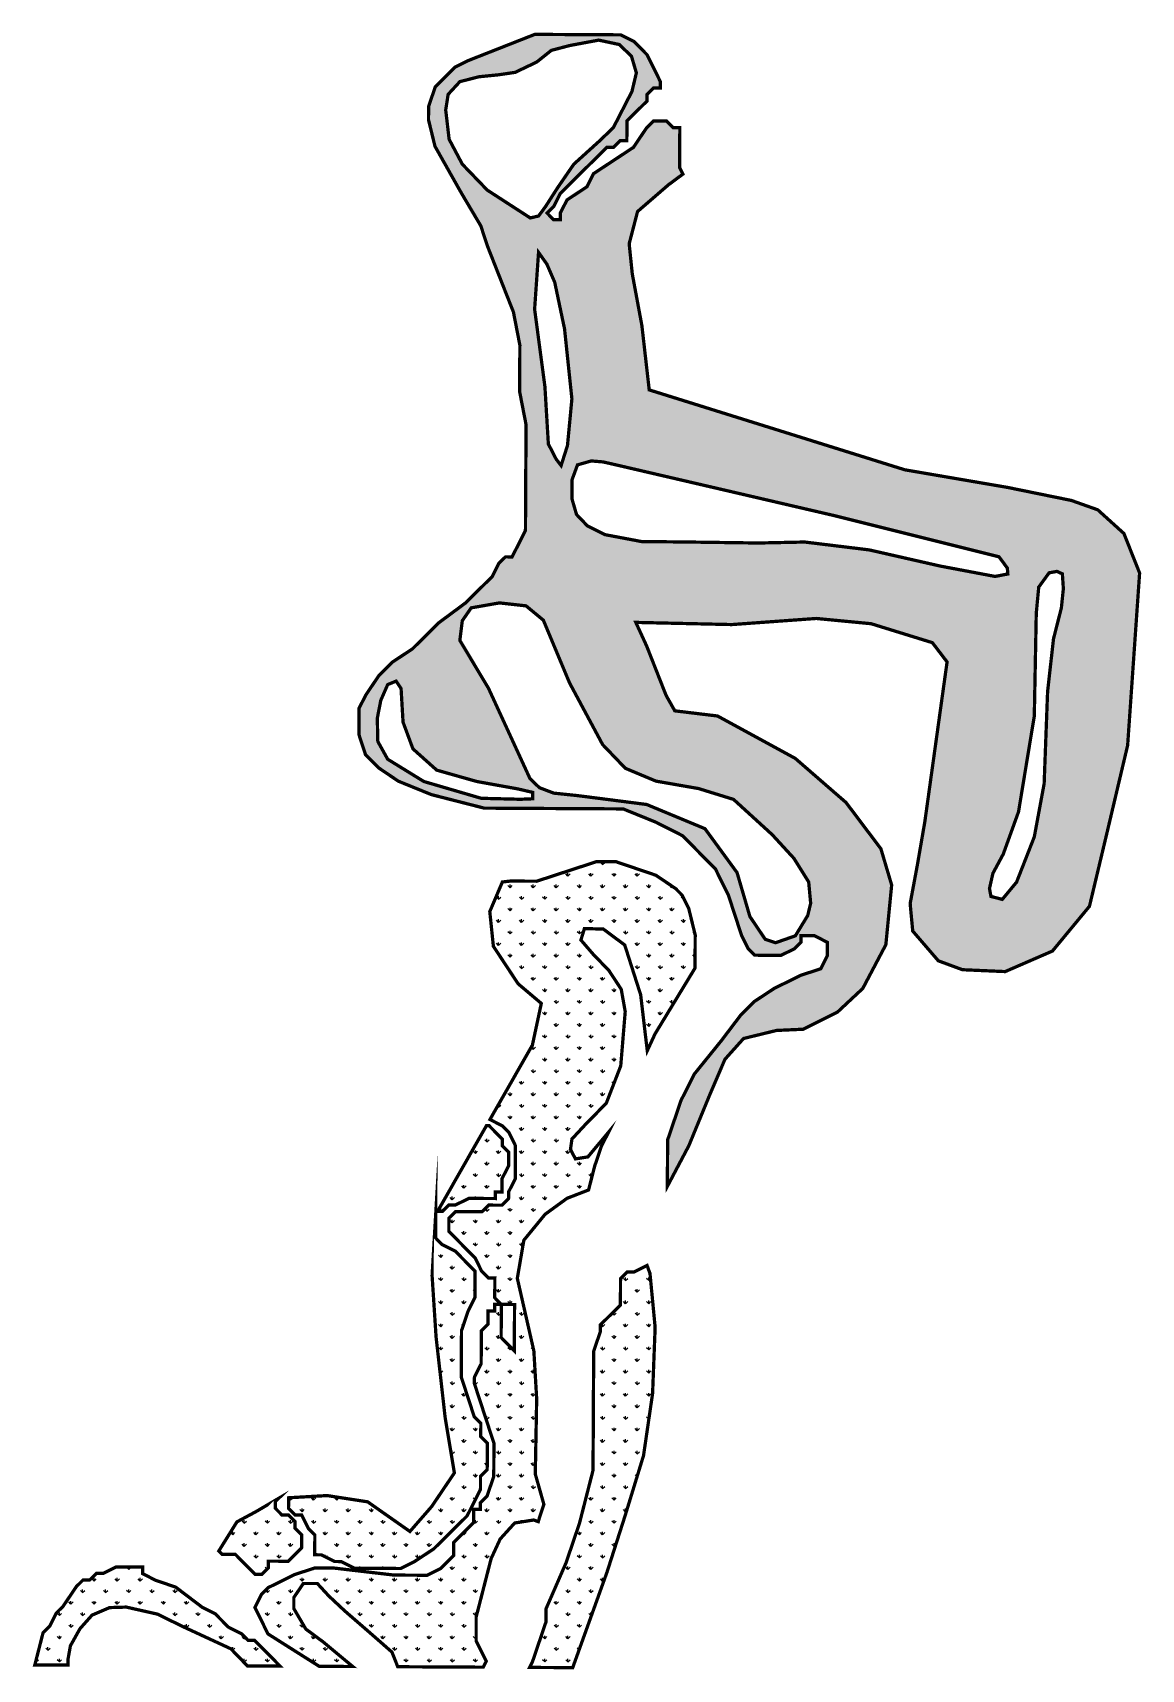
# Model space of a CAD drawing. Header units: metres. Extents: x 319750 to 415268, y 1725605 to 1842937.
# Drawn here: x 337457 to 338136, y 1783375 to 1784377 of the extents above; entities that cross this region are included whole.
import ezdxf

# ---------------------------------------------------------------- set-up
doc = ezdxf.new("R2010")
doc.units = ezdxf.units.M
doc.header["$MEASUREMENT"] = 0
doc.layers.add('MANGROOVES BUFFER ZONE', color=120, linetype='Continuous')
pattern_1 = [(90, (0, 0), (-7.071067809999999, 7.071067809999999), [1.875, -12.26713563]), (45, (0, 0), (-7.071067811865476, 7.071067811865476), [1.875, -8.125]), (135, (0, 0), (-7.071067811865476, -7.071067811865475), [1.875, -8.125])]

msp = doc.modelspace()

# ---------------------------------------------------------------- hatches: boundary and pattern name
at = {"layer": 'MANGROOVES BUFFER ZONE'}
h = msp.add_hatch(dxfattribs=at)
h.set_pattern_fill('GRASS', color=256, scale=10)
h.set_pattern_definition(pattern_1)
h.paths.add_polyline_path([(337991.177976277, 1784109.334486918), (337834.7036391968, 1784158.253719086), (337830.2098549163, 1784197.645326266), (337824.34454193, 1784229.198845702), (337822.4333878053, 1784247.652599259), (337827.5760169071, 1784267.408642676), (337846.4573751432, 1784283.735327113), (337855.3043839476, 1784290.290214889), (337853.3029786103, 1784294.34971726), (337853.4374239779, 1784318.639520006), (337849.3897138482, 1784318.6619243), (337845.3644956124, 1784322.732628584), (337837.2691596856, 1784322.777436705), (337833.1991263272, 1784318.751540074), (337825.0365677166, 1784306.651446822), (337800.6610140236, 1784290.592668887), (337796.5684887714, 1784282.518472266), (337784.380711925, 1784274.489083298), (337780.2882710053, 1784266.41488621), (337780.2658634441, 1784262.366585752), (337776.2181533144, 1784262.388990046), (337772.1929350785, 1784266.459694331), (337776.2629684369, 1784270.485590961), (337780.3554936891, 1784278.559787583), (337784.4255270475, 1784282.585684214), (337808.8459801956, 1784306.741062597), (337812.8936059927, 1784306.71865877), (337816.9636393511, 1784310.744555401), (337821.0113494807, 1784310.722151107), (337821.0785721645, 1784322.86705248), (337829.2186388813, 1784330.918845741), (337833.2887565723, 1784334.944741905), (337833.3111641335, 1784338.993042363), (337837.381197492, 1784343.018938993), (337841.4289076216, 1784342.9965347), (337841.4513151829, 1784347.044835157), (337837.4484201758, 1784355.163840366), (337833.4456095012, 1784363.282845109), (337825.3950886969, 1784371.424254145), (337817.3221603314, 1784375.517362723), (337764.702603306, 1784375.808614808), (337724.1363777596, 1784359.839453114), (337716.0186342715, 1784355.835960777), (337707.8785675547, 1784347.784167516), (337703.8084498637, 1784343.758271352), (337699.6936013828, 1784331.635773806), (337699.6487862603, 1784323.539172891), (337703.6067818123, 1784307.323567234), (337719.640600737, 1784278.895847788), (337731.6715246546, 1784258.587133552), (337735.6519277679, 1784246.419828353), (337751.6185240088, 1784205.847207535), (337755.5541119995, 1784185.58330142), (337755.3972590706, 1784157.245198216), (337759.3329313939, 1784136.981291634), (337758.9744099468, 1784072.208399979), (337750.789443775, 1784056.060006269), (337746.7418179778, 1784056.082410097), (337742.6717002869, 1784052.056513933), (337738.5792593672, 1784043.982316844), (337722.2989572685, 1784027.878731255), (337706.0411470637, 1784015.823445657), (337689.760844965, 1783999.719860068), (337677.5730681185, 1783991.690471101), (337669.4329170692, 1783983.638678306), (337661.2703584586, 1783971.538585054), (337657.177917539, 1783963.464387966), (337657.0882872939, 1783947.271186135), (337661.0686904072, 1783935.103880935), (337669.1192112115, 1783926.962471899), (337681.2173578128, 1783918.798659036), (337701.4108403409, 1783910.590038053), (337717.5791046333, 1783906.452121353), (337733.7472845931, 1783902.314205121), (337818.7481853255, 1783901.843720553), (337838.9416678537, 1783893.635099569), (337855.0874402522, 1783885.448882879), (337867.1631792923, 1783873.236769559), (337875.2137000966, 1783865.095360523), (337883.2194057783, 1783848.857350571), (337887.1998088916, 1783836.690045371), (337891.1802958706, 1783824.522655372), (337895.1831065452, 1783816.40365063), (337899.2084091136, 1783812.332945878), (337915.3989966346, 1783812.243330104), (337923.5167401228, 1783816.246822441), (337927.5867734811, 1783820.272719071), (337927.6091810424, 1783824.321019529), (337935.7045169692, 1783824.276211408), (337943.7774453347, 1783820.18310283), (337943.7326302122, 1783812.086501914), (337939.6401892925, 1783804.012304826), (337927.4747356748, 1783800.031216783), (337919.3570765193, 1783796.027723979), (337911.2393330312, 1783792.024231642), (337899.0515561847, 1783783.994842675), (337890.9114051354, 1783775.94304988), (337878.6788131664, 1783759.817059998), (337862.3761035064, 1783739.665173951), (337854.1911373346, 1783723.516780241), (337850.0762888537, 1783711.394282695), (337845.9613560401, 1783699.271785616), (337845.8041090881, 1783670.862495557), (337858.940410967, 1783695.730018481), (337871.4828937012, 1783726.259494593), (337881.0441225371, 1783748.631810954), (337892.4394859837, 1783761.353209906), (337912.599896295, 1783766.271574573), (337928.9622633026, 1783767.019327614), (337949.992823377, 1783777.591578233), (337965.3819991176, 1783791.967546379), (337979.5010003523, 1783818.7442401), (337983.0587710917, 1783855.275555885), (337976.4704113342, 1783877.44381872), (337955.1515899615, 1783905.729595693), (337924.0945986066, 1783932.727940995), (337876.5197236361, 1783958.690762836), (337850.3640792854, 1783961.853507884), (337845.0473476436, 1783971.27219502), (337833.134905905, 1784001.517888582), (337826.5038576906, 1784015.97376821), (337885.218267397, 1784014.642790084), (337936.9140848601, 1784018.380649743), (337970.4516640457, 1784015.177009342), (338007.9693866571, 1784003.568142488), (338016.9640200306, 1783991.781774332), (338003.3710797407, 1783894.11057456), (337998.8641910655, 1783867.979725727), (337994.3685122231, 1783843.8608322), (337995.9534439718, 1783827.085523553), (338011.6237434829, 1783808.890954578), (338026.3579172234, 1783803.444104314), (338052.5246976587, 1783802.29327907), (338081.451888081, 1783814.87573859), (338104.085462264, 1783842.247552264), (338114.3911365563, 1783885.448146753), (338127.4480141824, 1783940.705401877), (338134.7805638111, 1784046.168178141), (338125.1834509315, 1784070.365076029), (338109.157232951, 1784084.872994339), (338093.0183168236, 1784090.60157137), (338053.8669609691, 1784098.592250565)])
h.paths.add_polyline_path([(338048.7333410915, 1784056.130689539), (338053.8494376411, 1784049.213288151), (338054.1503671082, 1784045.604228036), (338046.3257575504, 1784044.100416821), (338012.9206652451, 1784050.41630819), (337969.2834537429, 1784060.341259673), (337929.8594025846, 1784065.153375993), (337901.570480731, 1784064.551865974), (337858.8360576301, 1784065.153375993), (337829.945129038, 1784065.454131003), (337807.6750921351, 1784069.664701138), (337796.841040102, 1784075.078327477), (337790.2202223147, 1784081.995728864), (337787.5117093064, 1784091.319170329), (337787.5117093064, 1784103.34940688), (337790.822081249, 1784112.372093335), (337799.2486236431, 1784114.778133412), (337806.4713003646, 1784114.176623393), (337813.0921920539, 1784112.672848345), (337947.6152757743, 1784081.394182679)], flags=16)
h.paths.add_polyline_path([(338073.0532752338, 1784037.563696919), (338079.3826230264, 1784046.298756559), (338084.2000071726, 1784047.17657349), (338087.5154044598, 1784045.670519995), (338088.1182241217, 1784036.634271355), (338086.9125847979, 1784024.887177056), (338082.0902492091, 1784005.911040447), (338078.4734790419, 1783973.681792209), (338076.3633515678, 1783917.264333171), (338070.3353766552, 1783884.733859768), (338059.4849922516, 1783857.022699685), (338050.7444397135, 1783846.480433716), (338043.8122722591, 1783848.28767621), (338042.9080797173, 1783853.107025695), (338045.0178376808, 1783862.444463335), (338051.3472593754, 1783874.191593799), (338060.6906315754, 1783900.095475222), (338070.3406976084, 1783958.647188154), (338071.5462630301, 1784021.5996673)], flags=16)
h.paths.add_polyline_path([(337784.6853963053, 1784124.240813307), (337780.7848419648, 1784111.94678322), (337777.7844155491, 1784115.844880618), (337772.9836593817, 1784125.140365899), (337770.8833608907, 1784160.223350974), (337764.5824654177, 1784207.600366137), (337766.9828065503, 1784242.383464182), (337772.0835314571, 1784235.186971115), (337776.8842876244, 1784224.092344485), (337782.8851404559, 1784195.606186914), (337787.3857800795, 1784152.727007043)], flags=16)
h.paths.add_polyline_path([(337886.3090260834, 1783907.659268419), (337909.9139571327, 1783886.11958956), (337923.2153795291, 1783871.618142113), (337932.2845009303, 1783857.116658501), (337933.4937614584, 1783844.125749112), (337931.6799076173, 1783836.57291416), (337924.1223064496, 1783824.186227227), (337912.0300706793, 1783819.956633868), (337905.6816561376, 1783822.071430547), (337896.3102011288, 1783835.968691704), (337888.4502663536, 1783862.856826084), (337868.8004294156, 1783889.744960463), (337833.1283893196, 1783904.548537221), (337790.8056749764, 1783909.986611659), (337776.2950659541, 1783911.497185882), (337767.5282042584, 1783914.820427474), (337761.759256306, 1783920.348048497), (337736.3656720414, 1783975.63489148), (337718.8319486498, 1784004.939951851), (337720.3434688834, 1784017.024509473), (337725.7849565045, 1784024.879473735), (337743.0163462885, 1784027.900622182), (337759.340883054, 1784026.087918648), (337769.9215246887, 1784017.326602618), (337785.9437278467, 1783978.958133073), (337806.1981580977, 1783941.193922149), (337820.1041738071, 1783926.692438537), (337838.8471577267, 1783918.837474274), (337864.8454092064, 1783914.305751604)], flags=16)
h.paths.add_polyline_path([(337767.0094113165, 1784264.666025275), (337761.9239102482, 1784263.470202236), (337735.599233067, 1784280.510671502), (337720.3428037642, 1784296.355281564), (337712.2659662419, 1784311.601998188), (337710.1719494319, 1784329.539343775), (337711.6676546099, 1784339.105891923), (337718.8470985861, 1784346.878723594), (337730.5137319987, 1784349.868299275), (337742.4795212273, 1784351.064122314), (337752.6504494618, 1784352.558892072), (337765.8127880524, 1784358.836953986), (337774.7871669249, 1784366.011892221), (337786.1546445214, 1784369.001431736), (337803.8041725482, 1784372.289954135), (337816.3682734089, 1784369.599325172), (337823.8468732011, 1784362.424423103), (337826.8382835572, 1784352.259945353), (337824.1460290172, 1784340.899644564), (337812.7785514207, 1784318.776936423), (337804.4024841802, 1784310.705158033), (337788.5478171475, 1784296.355281564), (337778.6760447291, 1784282.00544126), (337771.1974449367, 1784270.346157587)], flags=16)
h.paths.add_polyline_path([(337763.387837511, 1783911.964810014), (337763.387837511, 1783908.031450935), (337755.8188554156, 1783907.728851469), (337731.90087495, 1783908.334014236), (337696.7808098515, 1783918.621311131), (337674.6793437038, 1783932.236876669), (337668.6241728078, 1783943.129300166), (337668.3213957875, 1783957.349992305), (337670.4406871255, 1783968.242451967), (337674.6793437038, 1783977.924622261), (337679.8262574408, 1783980.042565367), (337682.8538798399, 1783975.504079687), (337684.064914019, 1783954.929449731), (337690.120084915, 1783938.59077832), (337704.6524950652, 1783925.580375551), (337729.1760295713, 1783918.621311131), (337754.305044216, 1783914.082789286)], flags=16)
h = msp.add_hatch(dxfattribs=at)
h.set_pattern_fill('GRASS', color=256, scale=10)
h.set_pattern_definition(pattern_1)
h.paths.add_polyline_path([(337817.2754220358, 1783744.600831509), (337820.016673687, 1783777.779396515), (337817.5799727072, 1783791.47694998), (337809.9653929985, 1783803.043793802), (337800.5232875549, 1783812.784299572), (337792.9087078462, 1783821.611618235), (337795.0407842525, 1783828.612598846), (337806.6149661023, 1783828.308191088), (337819.7120491135, 1783818.567721483), (337829.4587052284, 1783788.128681636), (337831.8954062082, 1783767.430111394), (337833.5211810268, 1783753.890431959), (337838.2246254263, 1783764.089400592), (337862.7346244868, 1783804.437981273), (337862.8466622931, 1783824.679483561), (337858.8886672079, 1783840.895173552), (337854.8857722008, 1783849.014178761), (337850.8605539649, 1783853.084883045), (337838.7624073636, 1783861.248695908), (337826.6417688684, 1783865.36420878), (337814.5212147057, 1783869.479721186), (337802.3782529818, 1783869.546933133), (337765.8821451262, 1783857.603667604), (337749.6914732726, 1783857.693283845), (337744.8388003472, 1783857.113864124), (337737.1415670362, 1783839.010071604), (337739.3457471501, 1783817.785501925), (337754.4751801782, 1783794.832139152), (337768.6702695825, 1783782.821597286), (337763.222557375, 1783757.33059293), (337737.241898333, 1783711.768056547), (337744.8147672417, 1783707.928486407), (337748.8399854776, 1783703.857782123), (337752.8427961521, 1783695.73877738), (337752.7307583458, 1783675.497275092), (337748.6383174261, 1783667.423078004), (337748.6159098648, 1783663.374777546), (337744.5458765065, 1783659.348880916), (337736.4505405797, 1783659.393689036), (337732.3804228887, 1783655.367792872), (337716.1898353677, 1783655.457408647), (337712.1197176767, 1783651.431512483), (337712.0749025542, 1783643.334911568), (337716.1002051226, 1783639.264206817), (337720.1254233585, 1783635.193502532), (337724.1507259269, 1783631.122797781), (337728.1759441627, 1783627.052093496), (337732.1787548373, 1783618.933088754), (337736.2040574057, 1783614.862384002), (337740.2516832028, 1783614.839980175), (337740.184460519, 1783602.695078803), (337744.2097630874, 1783598.624374051), (337752.3050146817, 1783598.579566397), (337752.1481617527, 1783570.241463194), (337744.097725281, 1783578.382871763), (337744.2097630874, 1783598.624374051), (337740.1620529577, 1783598.646778345), (337740.1396453964, 1783594.598477887), (337736.0920195993, 1783594.620881714), (337736.0472044768, 1783586.524280799), (337731.9770867858, 1783582.498384635), (337731.8650489795, 1783562.256882347), (337727.7726080598, 1783554.182685259), (337727.7502004986, 1783550.134384801), (337731.7306031451, 1783537.966995268), (337735.7110905909, 1783525.799689602), (337739.6914937042, 1783513.632384402), (337739.5794558979, 1783493.390882114), (337735.4646074169, 1783481.268384568), (337731.394489726, 1783477.242488404), (337731.3720821647, 1783473.194187946), (337727.3244563676, 1783473.216591773), (337727.2796412451, 1783465.119990858), (337719.1394901957, 1783457.068198063), (337715.0694568373, 1783453.042301433), (337715.0246417148, 1783444.945700518), (337706.8844906655, 1783436.893907723), (337698.7667471774, 1783432.890415386), (337678.5284495267, 1783433.002435455), (337642.1219719162, 1783437.252371756), (337629.9789258597, 1783437.31958417), (337617.8135565746, 1783433.33849566), (337601.578153931, 1783425.33151052), (337597.5080362401, 1783421.305614356), (337593.4155953204, 1783413.231417268), (337597.4184059949, 1783405.112412525), (337601.4213010021, 1783396.993407316), (337632.7771872882, 1783377.150653397), (337653.2604354371, 1783377.046721769), (337635.299855529, 1783392.004388645), (337624.575252548, 1783399.966222924), (337617.2211778421, 1783412.521406441), (337617.2211778421, 1783419.258340356), (337623.0431875227, 1783427.832606733), (337631.6228551271, 1783427.832606733), (337638.6704577062, 1783420.17702467), (337648.4758660133, 1783410.990290028), (337664.7160065481, 1783396.903990099), (337677.2791466811, 1783385.879922995), (337680.8233781439, 1783376.906867899), (337733.1711110288, 1783376.641256455), (337735.0263222558, 1783380.301464778), (337728.7919602097, 1783392.59978664), (337728.7919602097, 1783407.298518668), (337737.9844981654, 1783443.126736756), (337743.5000357193, 1783455.069488174), (337752.3861754504, 1783464.868654914), (337764.0300470074, 1783466.706023542), (337766.8269088755, 1783465.681150171), (337767.7786441077, 1783468.944251179), (337770.2547871579, 1783476.238986335), (337764.9974997711, 1783494.794176197), (337765.8350325931, 1783540.930739691), (337764.1138520211, 1783570.171678052), (337753.9847523913, 1783614.607435077), (337758.0008157585, 1783637.923760142), (337771.0050037942, 1783653.786525448), (337784.3917092468, 1783663.533504901), (337797.5969342486, 1783668.665621492), (337801.3475046965, 1783683.32502775), (337805.46243751, 1783695.447524829), (337809.8200750292, 1783704.04488335), (337797.1729345609, 1783688.89735821), (337789.5583548521, 1783687.679799509), (337786.5124786274, 1783693.46322142), (337787.4262045438, 1783699.855422681), (337795.345408826, 1783708.378369751), (337808.4424918372, 1783721.771551623)])
h = msp.add_hatch(dxfattribs=at)
h.set_pattern_fill('GRASS', color=256, scale=10)
h.set_pattern_definition(pattern_1)
h.paths.add_polyline_path([(337748.7727627938, 1783691.71288075), (337744.7475445579, 1783695.783585034), (337744.7699521192, 1783699.831885492), (337740.7446495508, 1783703.902590243), (337736.7194313149, 1783707.973294528), (337735.0832142289, 1783707.982351078), (337723.4140673184, 1783687.518053778), (337705.1851546664, 1783655.518320148), (337708.0944994409, 1783655.502216768), (337712.1645327993, 1783659.528113399), (337716.212242929, 1783659.505709105), (337724.329986417, 1783663.509201442), (337732.4252380112, 1783663.464393788), (337740.520573938, 1783663.419585667), (337740.5429814993, 1783667.467886125), (337744.590691629, 1783667.445481831), (337744.6355067515, 1783675.542082746), (337748.7279476712, 1783683.616279834)])
h = msp.add_hatch(dxfattribs=at)
h.set_pattern_fill('GRASS', color=256, scale=10)
h.set_pattern_definition(pattern_1)
h.paths.add_polyline_path([(337719.1843053183, 1783465.164798979), (337723.2544230092, 1783469.190695143), (337727.3468639289, 1783477.264892231), (337731.4393048486, 1783485.339089319), (337731.484119971, 1783493.435690234), (337735.5542376621, 1783497.461586398), (337735.5990527846, 1783505.558187314), (337735.6438679071, 1783513.654788229), (337731.6185653387, 1783517.72549298), (337731.6633804612, 1783525.822093896), (337727.6381622254, 1783529.89279818), (337723.6577591121, 1783542.06010338), (337719.677272133, 1783554.227493379), (337719.7669023781, 1783570.42069521), (337719.7893099394, 1783574.468995668), (337719.8341250619, 1783582.565596583), (337723.9490578754, 1783594.688093662), (337728.0414987951, 1783602.76229075), (337728.0639063563, 1783606.810591208), (337728.0863139176, 1783610.858891665), (337728.1311290401, 1783618.955492581), (337724.1059108043, 1783623.026196865), (337720.0806082359, 1783627.096901617), (337716.0553900001, 1783631.167605901), (337707.9824616346, 1783635.26071448), (337703.9572433987, 1783639.331418764), (337704.0020585212, 1783647.42801968), (337704.0244660825, 1783651.476320137), (337704.0356698629, 1783653.500470314), (337701.8423579422, 1783616.212364372), (337704.2815282235, 1783578.634576006), (337709.8326578252, 1783529.399920869), (337715.4687834088, 1783495.507922092), (337701.5899303939, 1783474.950856124), (337688.2697335958, 1783459.681421439), (337662.4282695782, 1783477.812979766), (337637.5664851015, 1783481.654111866), (337614.0257382784, 1783480.299466887), (337614.0124139514, 1783477.892204521), (337613.9900063901, 1783473.843904064), (337618.015224626, 1783469.773199779), (337622.0629347557, 1783469.750795485), (337626.0657454302, 1783461.631790743), (337630.0909636661, 1783457.561086458), (337630.0685561048, 1783453.512786001), (337630.0461485435, 1783449.464485543), (337630.0237409823, 1783445.416185085), (337634.071451112, 1783445.393780792), (337642.1443794775, 1783441.300672213), (337646.1920052746, 1783441.278268386), (337654.2649336401, 1783437.185159808), (337662.3602695669, 1783437.140351687), (337666.407895364, 1783437.11794786), (337674.5032312908, 1783437.073139739), (337682.5985672176, 1783437.028331619), (337690.7162263732, 1783441.031824422), (337702.9040875522, 1783449.061212923), (337706.9741209105, 1783453.087109554)])
h = msp.add_hatch(dxfattribs=at)
h.set_pattern_fill('GRASS', color=256, scale=10)
h.set_pattern_definition(pattern_1)
h.paths.add_polyline_path([(337838.3271038832, 1783584.582380448), (337835.1775002542, 1783617.566107052), (337833.39265064, 1783622.421288863), (337825.274907164, 1783618.417796532), (337821.2272813669, 1783618.440200359), (337817.1572480085, 1783614.414303728), (337817.0676177634, 1783598.221101898), (337808.9274667141, 1783590.169309103), (337804.8574333557, 1783586.143412473), (337804.8350257945, 1783582.095112015), (337800.7200929809, 1783569.972614936), (337800.3167564113, 1783497.103122366), (337792.0421599943, 1783464.761526825), (337783.8124630324, 1783440.516531734), (337771.5125640471, 1783412.245640945), (337771.4677489245, 1783404.149040029), (337763.2380519627, 1783379.904044938), (337761.5113913318, 1783376.497458388), (337787.8933558108, 1783376.36359678), (337808.8342135386, 1783434.663435042), (337820.0234589862, 1783469.565774269), (337831.2219196895, 1783506.13299707), (337836.7632809062, 1783544.063530118)])
h = msp.add_hatch(dxfattribs=at)
h.set_pattern_fill('GRASS', color=256, scale=10)
h.set_pattern_definition(pattern_1)
h.paths.add_polyline_path([(337621.9957120719, 1783457.605894112), (337617.9704095034, 1783461.676598864), (337617.9928170647, 1783465.724899321), (337613.9675988289, 1783469.795603606), (337609.9198886992, 1783469.8180079), (337605.8946704633, 1783473.888712184), (337605.9170780246, 1783477.937012642), (337607.9520946823, 1783479.949960936), (337594.0992676792, 1783471.842301953), (337582.4171182814, 1783465.558044848), (337571.3439068756, 1783447.765193373), (337573.3565581599, 1783445.729840997), (337581.4518940866, 1783445.685032876), (337585.4771123225, 1783441.614328592), (337589.5023305583, 1783437.543624307), (337593.5276331267, 1783433.472919556), (337597.5752589239, 1783433.450515729), (337601.6453766148, 1783437.476411893), (337601.6677841761, 1783441.52471235), (337605.7154099732, 1783441.502308523), (337609.7630357703, 1783441.479904696), (337613.8107459, 1783441.457500403), (337617.8807792584, 1783445.483397033), (337621.9508969493, 1783449.509293197), (337621.9733045106, 1783453.557593655)])
h = msp.add_hatch(dxfattribs=at)
h.set_pattern_fill('GRASS', color=256, scale=10)
h.set_pattern_definition(pattern_1)
h.paths.add_polyline_path([(337569.1071799787, 1783409.317541172), (337561.0343359457, 1783413.410649284), (337544.910886776, 1783425.645166898), (337532.7903326133, 1783429.760679304), (337524.7174042478, 1783433.853787882), (337524.7398118091, 1783437.90208834), (337516.6444758823, 1783437.94689646), (337508.5492242881, 1783437.991704114), (337500.4314808, 1783433.988211778), (337496.3837706703, 1783434.010616071), (337492.3137373119, 1783429.984719441), (337488.2661115148, 1783430.007123268), (337484.1959938239, 1783425.981227104), (337476.0334352133, 1783413.881133852), (337471.9634018549, 1783409.855237221), (337467.8709609352, 1783401.781040133), (337463.8008432442, 1783397.755143969), (337459.663587202, 1783381.584345965), (337458.7551294246, 1783378.033638153), (337478.9889462939, 1783377.930972135), (337478.9889462939, 1783381.111531158), (337480.5279581193, 1783389.724531136), (337486.3762030555, 1783400.183145549), (337493.763459817, 1783408.488519009), (337504.5364686921, 1783413.102627431), (337514.6939467393, 1783413.410253948), (337533.7776194711, 1783409.103735877), (337549.4754661872, 1783401.413579284), (337578.7166169662, 1783387.878880533), (337588.866053602, 1783377.373457691), (337608.845844692, 1783377.272080594), (337601.3540783183, 1783384.848505943), (337593.303557514, 1783392.989914979), (337589.2558473843, 1783393.012319273), (337585.2306291485, 1783397.083023558), (337577.157700783, 1783401.176132136), (337573.1324825471, 1783405.246836421)])

# ---------------------------------------------------------------- linework, layer by layer
at = {"layer": 'MANGROOVES BUFFER ZONE', "const_width": 2}
for points in [[(337991.177976277, 1784109.334486918), (337834.7036391968, 1784158.253719086), (337830.2098549163, 1784197.645326266), (337824.34454193, 1784229.198845702), (337822.4333878053, 1784247.652599259), (337827.5760169071, 1784267.408642676), (337846.4573751432, 1784283.735327113), (337855.3043839476, 1784290.290214889), (337853.3029786103, 1784294.34971726), (337853.4374239779, 1784318.639520006), (337849.3897138482, 1784318.6619243), (337845.3644956124, 1784322.732628584), (337837.2691596856, 1784322.777436705), (337833.1991263272, 1784318.751540074), (337825.0365677166, 1784306.651446822), (337800.6610140236, 1784290.592668887), (337796.5684887714, 1784282.518472266), (337784.380711925, 1784274.489083298), (337780.2882710053, 1784266.41488621), (337780.2658634441, 1784262.366585752), (337776.2181533144, 1784262.388990046), (337772.1929350785, 1784266.459694331), (337776.2629684369, 1784270.485590961), (337780.3554936891, 1784278.559787583), (337784.4255270475, 1784282.585684214), (337808.8459801956, 1784306.741062597), (337812.8936059927, 1784306.71865877), (337816.9636393511, 1784310.744555401), (337821.0113494807, 1784310.722151107), (337821.0785721645, 1784322.86705248), (337829.2186388813, 1784330.918845741), (337833.2887565723, 1784334.944741905), (337833.3111641335, 1784338.993042363), (337837.381197492, 1784343.018938993), (337841.4289076216, 1784342.9965347), (337841.4513151829, 1784347.044835157), (337837.4484201758, 1784355.163840366), (337833.4456095012, 1784363.282845109), (337825.3950886969, 1784371.424254145), (337817.3221603314, 1784375.517362723), (337764.702603306, 1784375.808614808), (337724.1363777596, 1784359.839453114), (337716.0186342715, 1784355.835960777), (337707.8785675547, 1784347.784167516), (337703.8084498637, 1784343.758271352), (337699.6936013828, 1784331.635773806), (337699.6487862603, 1784323.539172891), (337703.6067818123, 1784307.323567234), (337719.640600737, 1784278.895847788), (337731.6715246546, 1784258.587133552), (337735.6519277679, 1784246.419828353), (337751.6185240088, 1784205.847207535), (337755.5541119995, 1784185.58330142), (337755.3972590706, 1784157.245198216), (337759.3329313939, 1784136.981291634), (337758.9744099468, 1784072.208399979), (337750.789443775, 1784056.060006269), (337746.7418179778, 1784056.082410097), (337742.6717002869, 1784052.056513933), (337738.5792593672, 1784043.982316844), (337722.2989572685, 1784027.878731255), (337706.0411470637, 1784015.823445657), (337689.760844965, 1783999.719860068), (337677.5730681185, 1783991.690471101), (337669.4329170692, 1783983.638678306), (337661.2703584586, 1783971.538585054), (337657.177917539, 1783963.464387966), (337657.0882872939, 1783947.271186135), (337661.0686904072, 1783935.103880935), (337669.1192112115, 1783926.962471899), (337681.2173578128, 1783918.798659036), (337701.4108403409, 1783910.590038053), (337717.5791046333, 1783906.452121353), (337733.7472845931, 1783902.314205121), (337818.7481853255, 1783901.843720553), (337838.9416678537, 1783893.635099569), (337855.0874402522, 1783885.448882879), (337867.1631792923, 1783873.236769559), (337875.2137000966, 1783865.095360523), (337883.2194057783, 1783848.857350571), (337887.1998088916, 1783836.690045371), (337891.1802958706, 1783824.522655372), (337895.1831065452, 1783816.40365063), (337899.2084091136, 1783812.332945878), (337915.3989966346, 1783812.243330104), (337923.5167401228, 1783816.246822441), (337927.5867734811, 1783820.272719071), (337927.6091810424, 1783824.321019529), (337935.7045169692, 1783824.276211408), (337943.7774453347, 1783820.18310283), (337943.7326302122, 1783812.086501914), (337939.6401892925, 1783804.012304826), (337927.4747356748, 1783800.031216783), (337919.3570765193, 1783796.027723979), (337911.2393330312, 1783792.024231642), (337899.0515561847, 1783783.994842675), (337890.9114051354, 1783775.94304988), (337878.6788131664, 1783759.817059998), (337862.3761035064, 1783739.665173951), (337854.1911373346, 1783723.516780241), (337850.0762888537, 1783711.394282695), (337845.9613560401, 1783699.271785616), (337845.8041090881, 1783670.862495557), (337858.940410967, 1783695.730018481), (337871.4828937012, 1783726.259494593), (337881.0441225371, 1783748.631810954), (337892.4394859837, 1783761.353209906), (337912.599896295, 1783766.271574573), (337928.9622633026, 1783767.019327614), (337949.992823377, 1783777.591578233), (337965.3819991176, 1783791.967546379), (337979.5010003523, 1783818.7442401), (337983.0587710917, 1783855.275555885), (337976.4704113342, 1783877.44381872), (337955.1515899615, 1783905.729595693), (337924.0945986066, 1783932.727940995), (337876.5197236361, 1783958.690762836), (337850.3640792854, 1783961.853507884), (337845.0473476436, 1783971.27219502), (337833.134905905, 1784001.517888582), (337826.5038576906, 1784015.97376821), (337885.218267397, 1784014.642790084), (337936.9140848601, 1784018.380649743), (337970.4516640457, 1784015.177009342), (338007.9693866571, 1784003.568142488), (338016.9640200306, 1783991.781774332), (338003.3710797407, 1783894.11057456), (337998.8641910655, 1783867.979725727), (337994.3685122231, 1783843.8608322), (337995.9534439718, 1783827.085523553), (338011.6237434829, 1783808.890954578), (338026.3579172234, 1783803.444104314), (338052.5246976587, 1783802.29327907), (338081.451888081, 1783814.87573859), (338104.085462264, 1783842.247552264), (338114.3911365563, 1783885.448146753), (338127.4480141824, 1783940.705401877), (338134.7805638111, 1784046.168178141), (338125.1834509315, 1784070.365076029), (338109.157232951, 1784084.872994339), (338093.0183168236, 1784090.60157137), (338053.8669609691, 1784098.592250565), (337991.177976277, 1784109.334486918)], [(337767.0094113165, 1784264.666025275), (337761.9239102482, 1784263.470202236), (337735.599233067, 1784280.510671502), (337720.3428037642, 1784296.355281564), (337712.2659662419, 1784311.601998188), (337710.1719494319, 1784329.539343775), (337711.6676546099, 1784339.105891923), (337718.8470985861, 1784346.878723594), (337730.5137319987, 1784349.868299275), (337742.4795212273, 1784351.064122314), (337752.6504494618, 1784352.558892072), (337765.8127880524, 1784358.836953986), (337774.7871669249, 1784366.011892221), (337786.1546445214, 1784369.001431736), (337803.8041725482, 1784372.289954135), (337816.3682734089, 1784369.599325172), (337823.8468732011, 1784362.424423103), (337826.8382835572, 1784352.259945353), (337824.1460290172, 1784340.899644564), (337812.7785514207, 1784318.776936423), (337804.4024841802, 1784310.705158033), (337788.5478171475, 1784296.355281564), (337778.6760447291, 1784282.00544126), (337771.1974449367, 1784270.346157587), (337767.0094113165, 1784264.666025275)], [(337784.6853963053, 1784124.240813307), (337780.7848419648, 1784111.94678322), (337777.7844155491, 1784115.844880618), (337772.9836593817, 1784125.140365899), (337770.8833608907, 1784160.223350974), (337764.5824654177, 1784207.600366137), (337766.9828065503, 1784242.383464182), (337772.0835314571, 1784235.186971115), (337776.8842876244, 1784224.092344485), (337782.8851404559, 1784195.606186914), (337787.3857800795, 1784152.727007043), (337784.6853963053, 1784124.240813307)], [(338048.7333410915, 1784056.130689539), (338053.8494376411, 1784049.213288151), (338054.1503671082, 1784045.604228036), (338046.3257575504, 1784044.100416821), (338012.9206652451, 1784050.41630819), (337969.2834537429, 1784060.341259673), (337929.8594025846, 1784065.153375993), (337901.570480731, 1784064.551865974), (337858.8360576301, 1784065.153375993), (337829.945129038, 1784065.454131003), (337807.6750921351, 1784069.664701138), (337796.841040102, 1784075.078327477), (337790.2202223147, 1784081.995728864), (337787.5117093064, 1784091.319170329), (337787.5117093064, 1784103.34940688), (337790.822081249, 1784112.372093335), (337799.2486236431, 1784114.778133412), (337806.4713003646, 1784114.176623393), (337813.0921920539, 1784112.672848345), (337947.6152757743, 1784081.394182679), (338048.7333410915, 1784056.130689539)], [(338073.0532752338, 1784037.563696919), (338079.3826230264, 1784046.298756559), (338084.2000071726, 1784047.17657349), (338087.5154044598, 1784045.670519995), (338088.1182241217, 1784036.634271355), (338086.9125847979, 1784024.887177056), (338082.0902492091, 1784005.911040447), (338078.4734790419, 1783973.681792209), (338076.3633515678, 1783917.264333171), (338070.3353766552, 1783884.733859768), (338059.4849922516, 1783857.022699685), (338050.7444397135, 1783846.480433716), (338043.8122722591, 1783848.28767621), (338042.9080797173, 1783853.107025695), (338045.0178376808, 1783862.444463335), (338051.3472593754, 1783874.191593799), (338060.6906315754, 1783900.095475222), (338070.3406976084, 1783958.647188154), (338071.5462630301, 1784021.5996673), (338073.0532752338, 1784037.563696919)], [(337886.3090260834, 1783907.659268419), (337909.9139571327, 1783886.11958956), (337923.2153795291, 1783871.618142113), (337932.2845009303, 1783857.116658501), (337933.4937614584, 1783844.125749112), (337931.6799076173, 1783836.57291416), (337924.1223064496, 1783824.186227227), (337912.0300706793, 1783819.956633868), (337905.6816561376, 1783822.071430547), (337896.3102011288, 1783835.968691704), (337888.4502663536, 1783862.856826084), (337868.8004294156, 1783889.744960463), (337833.1283893196, 1783904.548537221), (337790.8056749764, 1783909.986611659), (337776.2950659541, 1783911.497185882), (337767.5282042584, 1783914.820427474), (337761.759256306, 1783920.348048497), (337736.3656720414, 1783975.63489148), (337718.8319486498, 1784004.939951851), (337720.3434688834, 1784017.024509473), (337725.7849565045, 1784024.879473735), (337743.0163462885, 1784027.900622182), (337759.340883054, 1784026.087918648), (337769.9215246887, 1784017.326602618), (337785.9437278467, 1783978.958133073), (337806.1981580977, 1783941.193922149), (337820.1041738071, 1783926.692438537), (337838.8471577267, 1783918.837474274), (337864.8454092064, 1783914.305751604), (337886.3090260834, 1783907.659268419)], [(337763.387837511, 1783911.964810014), (337763.387837511, 1783908.031450935), (337755.8188554156, 1783907.728851469), (337731.90087495, 1783908.334014236), (337696.7808098515, 1783918.621311131), (337674.6793437038, 1783932.236876669), (337668.6241728078, 1783943.129300166), (337668.3213957875, 1783957.349992305), (337670.4406871255, 1783968.242451967), (337674.6793437038, 1783977.924622261), (337679.8262574408, 1783980.042565367), (337682.8538798399, 1783975.504079687), (337684.064914019, 1783954.929449731), (337690.120084915, 1783938.59077832), (337704.6524950652, 1783925.580375551), (337729.1760295713, 1783918.621311131), (337754.305044216, 1783914.082789286), (337763.387837511, 1783911.964810014)], [(337817.2754220358, 1783744.600831509), (337820.016673687, 1783777.779396515), (337817.5799727072, 1783791.47694998), (337809.9653929985, 1783803.043793802), (337800.5232875549, 1783812.784299572), (337792.9087078462, 1783821.611618235), (337795.0407842525, 1783828.612598846), (337806.6149661023, 1783828.308191088), (337819.7120491135, 1783818.567721483), (337829.4587052284, 1783788.128681636), (337831.8954062082, 1783767.430111394), (337833.5211810268, 1783753.890431959), (337838.2246254263, 1783764.089400592), (337862.7346244868, 1783804.437981273), (337862.8466622931, 1783824.679483561), (337858.8886672079, 1783840.895173552), (337854.8857722008, 1783849.014178761), (337850.8605539649, 1783853.084883045), (337838.7624073636, 1783861.248695908), (337826.6417688684, 1783865.36420878), (337814.5212147057, 1783869.479721186), (337802.3782529818, 1783869.546933133), (337765.8821451262, 1783857.603667604), (337749.6914732726, 1783857.693283845), (337744.8388003472, 1783857.113864124), (337737.1415670362, 1783839.010071604), (337739.3457471501, 1783817.785501925), (337754.4751801782, 1783794.832139152), (337768.6702695825, 1783782.821597286), (337763.222557375, 1783757.33059293), (337737.241898333, 1783711.768056547), (337744.8147672417, 1783707.928486407), (337748.8399854776, 1783703.857782123), (337752.8427961521, 1783695.73877738), (337752.7307583458, 1783675.497275092), (337748.6383174261, 1783667.423078004), (337748.6159098648, 1783663.374777546), (337744.5458765065, 1783659.348880916), (337736.4505405797, 1783659.393689036), (337732.3804228887, 1783655.367792872), (337716.1898353677, 1783655.457408647), (337712.1197176767, 1783651.431512483), (337712.0749025542, 1783643.334911568), (337716.1002051226, 1783639.264206817), (337720.1254233585, 1783635.193502532), (337724.1507259269, 1783631.122797781), (337728.1759441627, 1783627.052093496), (337732.1787548373, 1783618.933088754), (337736.2040574057, 1783614.862384002), (337740.2516832028, 1783614.839980175), (337740.184460519, 1783602.695078803), (337744.2097630874, 1783598.624374051), (337752.3050146817, 1783598.579566397), (337752.1481617527, 1783570.241463194), (337744.097725281, 1783578.382871763), (337744.2097630874, 1783598.624374051), (337740.1620529577, 1783598.646778345), (337740.1396453964, 1783594.598477887), (337736.0920195993, 1783594.620881714), (337736.0472044768, 1783586.524280799), (337731.9770867858, 1783582.498384635), (337731.8650489795, 1783562.256882347), (337727.7726080598, 1783554.182685259), (337727.7502004986, 1783550.134384801), (337731.7306031451, 1783537.966995268), (337735.7110905909, 1783525.799689602), (337739.6914937042, 1783513.632384402), (337739.5794558979, 1783493.390882114), (337735.4646074169, 1783481.268384568), (337731.394489726, 1783477.242488404), (337731.3720821647, 1783473.194187946), (337727.3244563676, 1783473.216591773), (337727.2796412451, 1783465.119990858), (337719.1394901957, 1783457.068198063), (337715.0694568373, 1783453.042301433), (337715.0246417148, 1783444.945700518), (337706.8844906655, 1783436.893907723), (337698.7667471774, 1783432.890415386), (337678.5284495267, 1783433.002435455), (337642.1219719162, 1783437.252371756), (337629.9789258597, 1783437.31958417), (337617.8135565746, 1783433.33849566), (337601.578153931, 1783425.33151052), (337597.5080362401, 1783421.305614356), (337593.4155953204, 1783413.231417268), (337597.4184059949, 1783405.112412525), (337601.4213010021, 1783396.993407316), (337632.7771872882, 1783377.150653397), (337653.2604354371, 1783377.046721769), (337635.299855529, 1783392.004388645), (337624.575252548, 1783399.966222924), (337617.2211778421, 1783412.521406441), (337617.2211778421, 1783419.258340356), (337623.0431875227, 1783427.832606733), (337631.6228551271, 1783427.832606733), (337638.6704577062, 1783420.17702467), (337648.4758660133, 1783410.990290028), (337664.7160065481, 1783396.903990099), (337677.2791466811, 1783385.879922995), (337680.8233781439, 1783376.906867899), (337733.1711110288, 1783376.641256455), (337735.0263222558, 1783380.301464778), (337728.7919602097, 1783392.59978664), (337728.7919602097, 1783407.298518668), (337737.9844981654, 1783443.126736756), (337743.5000357193, 1783455.069488174), (337752.3861754504, 1783464.868654914), (337764.0300470074, 1783466.706023542), (337766.8269088755, 1783465.681150171), (337767.7786441077, 1783468.944251179), (337770.2547871579, 1783476.238986335), (337764.9974997711, 1783494.794176197), (337765.8350325931, 1783540.930739691), (337764.1138520211, 1783570.171678052), (337753.9847523913, 1783614.607435077), (337758.0008157585, 1783637.923760142), (337771.0050037942, 1783653.786525448), (337784.3917092468, 1783663.533504901), (337797.5969342486, 1783668.665621492), (337801.3475046965, 1783683.32502775), (337805.46243751, 1783695.447524829), (337809.8200750292, 1783704.04488335), (337797.1729345609, 1783688.89735821), (337789.5583548521, 1783687.679799509), (337786.5124786274, 1783693.46322142), (337787.4262045438, 1783699.855422681), (337795.345408826, 1783708.378369751), (337808.4424918372, 1783721.771551623), (337817.2754220358, 1783744.600831509)], [(337748.7727627938, 1783691.71288075), (337744.7475445579, 1783695.783585034), (337744.7699521192, 1783699.831885492), (337740.7446495508, 1783703.902590243), (337736.7194313149, 1783707.973294528), (337735.0832142289, 1783707.982351078), (337723.4140673184, 1783687.518053778), (337705.1851546664, 1783655.518320148), (337708.0944994409, 1783655.502216768), (337712.1645327993, 1783659.528113399), (337716.212242929, 1783659.505709105), (337724.329986417, 1783663.509201442), (337732.4252380112, 1783663.464393788), (337740.520573938, 1783663.419585667), (337740.5429814993, 1783667.467886125), (337744.590691629, 1783667.445481831), (337744.6355067515, 1783675.542082746), (337748.7279476712, 1783683.616279834), (337748.7727627938, 1783691.71288075)], [(337719.1843053183, 1783465.164798979), (337723.2544230092, 1783469.190695143), (337727.3468639289, 1783477.264892231), (337731.4393048486, 1783485.339089319), (337731.484119971, 1783493.435690234), (337735.5542376621, 1783497.461586398), (337735.5990527846, 1783505.558187314), (337735.6438679071, 1783513.654788229), (337731.6185653387, 1783517.72549298), (337731.6633804612, 1783525.822093896), (337727.6381622254, 1783529.89279818), (337723.6577591121, 1783542.06010338), (337719.677272133, 1783554.227493379), (337719.7669023781, 1783570.42069521), (337719.7893099394, 1783574.468995668), (337719.8341250619, 1783582.565596583), (337723.9490578754, 1783594.688093662), (337728.0414987951, 1783602.76229075), (337728.0639063563, 1783606.810591208), (337728.0863139176, 1783610.858891665), (337728.1311290401, 1783618.955492581), (337724.1059108043, 1783623.026196865), (337720.0806082359, 1783627.096901617), (337716.0553900001, 1783631.167605901), (337707.9824616346, 1783635.26071448), (337703.9572433987, 1783639.331418764), (337704.0020585212, 1783647.42801968), (337704.0244660825, 1783651.476320137), (337704.0356698629, 1783653.500470314), (337701.8423579422, 1783616.212364372), (337704.2815282235, 1783578.634576006), (337709.8326578252, 1783529.399920869), (337715.4687834088, 1783495.507922092), (337701.5899303939, 1783474.950856124), (337688.2697335958, 1783459.681421439), (337662.4282695782, 1783477.812979766), (337637.5664851015, 1783481.654111866), (337614.0257382784, 1783480.299466887), (337614.0124139514, 1783477.892204521), (337613.9900063901, 1783473.843904064), (337618.015224626, 1783469.773199779), (337622.0629347557, 1783469.750795485), (337626.0657454302, 1783461.631790743), (337630.0909636661, 1783457.561086458), (337630.0685561048, 1783453.512786001), (337630.0461485435, 1783449.464485543), (337630.0237409823, 1783445.416185085), (337634.071451112, 1783445.393780792), (337642.1443794775, 1783441.300672213), (337646.1920052746, 1783441.278268386), (337654.2649336401, 1783437.185159808), (337662.3602695669, 1783437.140351687), (337666.407895364, 1783437.11794786), (337674.5032312908, 1783437.073139739), (337682.5985672176, 1783437.028331619), (337690.7162263732, 1783441.031824422), (337702.9040875522, 1783449.061212923), (337706.9741209105, 1783453.087109554), (337719.1843053183, 1783465.164798979)], [(337838.3271038832, 1783584.582380448), (337835.1775002542, 1783617.566107052), (337833.39265064, 1783622.421288863), (337825.274907164, 1783618.417796532), (337821.2272813669, 1783618.440200359), (337817.1572480085, 1783614.414303728), (337817.0676177634, 1783598.221101898), (337808.9274667141, 1783590.169309103), (337804.8574333557, 1783586.143412473), (337804.8350257945, 1783582.095112015), (337800.7200929809, 1783569.972614936), (337800.3167564113, 1783497.103122366), (337792.0421599943, 1783464.761526825), (337783.8124630324, 1783440.516531734), (337771.5125640471, 1783412.245640945), (337771.4677489245, 1783404.149040029), (337763.2380519627, 1783379.904044938), (337761.5113913318, 1783376.497458388), (337787.8933558108, 1783376.36359678), (337808.8342135386, 1783434.663435042), (337820.0234589862, 1783469.565774269), (337831.2219196895, 1783506.13299707), (337836.7632809062, 1783544.063530118), (337838.3271038832, 1783584.582380448)], [(337621.9957120719, 1783457.605894112), (337617.9704095034, 1783461.676598864), (337617.9928170647, 1783465.724899321), (337613.9675988289, 1783469.795603606), (337609.9198886992, 1783469.8180079), (337605.8946704633, 1783473.888712184), (337605.9170780246, 1783477.937012642), (337607.9520946823, 1783479.949960936), (337594.0992676792, 1783471.842301953), (337582.4171182814, 1783465.558044848), (337571.3439068756, 1783447.765193373), (337573.3565581599, 1783445.729840997), (337581.4518940866, 1783445.685032876), (337585.4771123225, 1783441.614328592), (337589.5023305583, 1783437.543624307), (337593.5276331267, 1783433.472919556), (337597.5752589239, 1783433.450515729), (337601.6453766148, 1783437.476411893), (337601.6677841761, 1783441.52471235), (337605.7154099732, 1783441.502308523), (337609.7630357703, 1783441.479904696), (337613.8107459, 1783441.457500403), (337617.8807792584, 1783445.483397033), (337621.9508969493, 1783449.509293197), (337621.9733045106, 1783453.557593655), (337621.9957120719, 1783457.605894112)], [(337569.1071799787, 1783409.317541172), (337561.0343359457, 1783413.410649284), (337544.910886776, 1783425.645166898), (337532.7903326133, 1783429.760679304), (337524.7174042478, 1783433.853787882), (337524.7398118091, 1783437.90208834), (337516.6444758823, 1783437.94689646), (337508.5492242881, 1783437.991704114), (337500.4314808, 1783433.988211778), (337496.3837706703, 1783434.010616071), (337492.3137373119, 1783429.984719441), (337488.2661115148, 1783430.007123268), (337484.1959938239, 1783425.981227104), (337476.0334352133, 1783413.881133852), (337471.9634018549, 1783409.855237221), (337467.8709609352, 1783401.781040133), (337463.8008432442, 1783397.755143969), (337459.663587202, 1783381.584345965), (337458.7551294246, 1783378.033638153), (337478.9889462939, 1783377.930972135), (337478.9889462939, 1783381.111531158), (337480.5279581193, 1783389.724531136), (337486.3762030555, 1783400.183145549), (337493.763459817, 1783408.488519009), (337504.5364686921, 1783413.102627431), (337514.6939467393, 1783413.410253948), (337533.7776194711, 1783409.103735877), (337549.4754661872, 1783401.413579284), (337578.7166169662, 1783387.878880533), (337588.866053602, 1783377.373457691), (337608.845844692, 1783377.272080594), (337601.3540783183, 1783384.848505943), (337593.303557514, 1783392.989914979), (337589.2558473843, 1783393.012319273), (337585.2306291485, 1783397.083023558), (337577.157700783, 1783401.176132136), (337573.1324825471, 1783405.246836421), (337569.1071799787, 1783409.317541172)]]:
    msp.add_lwpolyline(points, close=True, dxfattribs=at)

doc.saveas('drawing.dxf')
